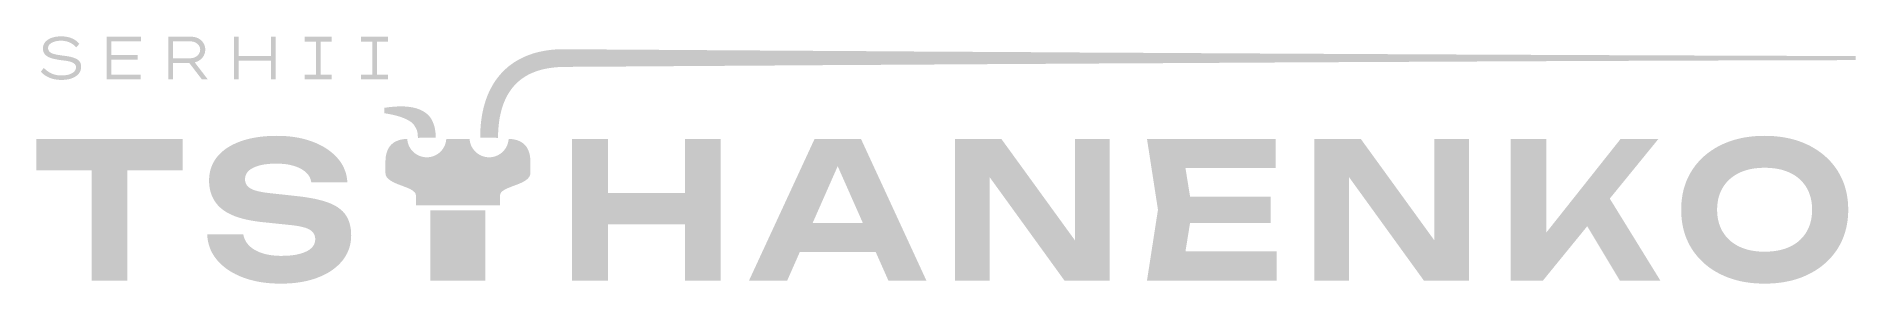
# Model space of a CAD drawing. Header units: millimetres. Extents: x 0.4 to 59.7, y 0.2 to 8.2.
import ezdxf

# ---------------------------------------------------------------- set-up
doc = ezdxf.new("R2010")
doc.units = ezdxf.units.MM
doc.layers.add('LOGO', color=7, linetype='Continuous')

msp = doc.modelspace()

# ---------------------------------------------------------------- hatches: boundary and pattern name
at = {"layer": 'LOGO'}
for points in [[(1.412, 6.843), (1.439, 6.848), (1.465, 6.854), (1.491, 6.861), (1.516, 6.869), (1.541, 6.878), (1.564, 6.887), (1.587, 6.897), (1.609, 6.907), (1.629, 6.918), (1.649, 6.93), (1.668, 6.942), (1.687, 6.955), (1.704, 6.968), (1.72, 6.982), (1.736, 6.997), (1.75, 7.012), (1.764, 7.028), (1.776, 7.044), (1.788, 7.061), (1.799, 7.078), (1.808, 7.095), (1.816, 7.113), (1.823, 7.131), (1.829, 7.15), (1.834, 7.17), (1.838, 7.189), (1.841, 7.209), (1.843, 7.23), (1.843, 7.251), (1.843, 7.269), (1.842, 7.286), (1.84, 7.303), (1.837, 7.32), (1.834, 7.335), (1.83, 7.35), (1.825, 7.365), (1.82, 7.379), (1.814, 7.392), (1.807, 7.404), (1.799, 7.416), (1.791, 7.427), (1.782, 7.438), (1.772, 7.448), (1.762, 7.458), (1.752, 7.468), (1.741, 7.477), (1.729, 7.486), (1.717, 7.494), (1.705, 7.502), (1.692, 7.509), (1.679, 7.516), (1.665, 7.523), (1.651, 7.529), (1.636, 7.535), (1.621, 7.541), (1.606, 7.547), (1.591, 7.552), (1.575, 7.557), (1.559, 7.562), (1.543, 7.566), (1.527, 7.571), (1.51, 7.575), (1.494, 7.579), (1.477, 7.583), (1.459, 7.586), (1.442, 7.589), (1.425, 7.592), (1.407, 7.595), (1.39, 7.598), (1.372, 7.601), (1.355, 7.604), (1.338, 7.606), (1.32, 7.609), (1.303, 7.611), (1.285, 7.613), (1.268, 7.616), (1.25, 7.618), (1.233, 7.62), (1.217, 7.622), (1.2, 7.625), (1.184, 7.627), (1.168, 7.629), (1.152, 7.632), (1.137, 7.634), (1.121, 7.637), (1.106, 7.639), (1.091, 7.642), (1.076, 7.644), (1.062, 7.646), (1.047, 7.649), (1.033, 7.652), (1.019, 7.655), (1.006, 7.658), (0.993, 7.661), (0.98, 7.664), (0.967, 7.668), (0.955, 7.671), (0.942, 7.675), (0.931, 7.679), (0.919, 7.683), (0.908, 7.687), (0.897, 7.692), (0.887, 7.696), (0.877, 7.701), (0.867, 7.706), (0.858, 7.712), (0.849, 7.717), (0.84, 7.723), (0.832, 7.729), (0.824, 7.736), (0.817, 7.742), (0.81, 7.749), (0.804, 7.757), (0.798, 7.764), (0.792, 7.772), (0.787, 7.78), (0.783, 7.788), (0.779, 7.797), (0.776, 7.806), (0.773, 7.816), (0.77, 7.825), (0.768, 7.835), (0.767, 7.846), (0.766, 7.857), (0.766, 7.868), (0.767, 7.88), (0.768, 7.891), (0.77, 7.903), (0.772, 7.914), (0.776, 7.925), (0.78, 7.936), (0.785, 7.946), (0.791, 7.956), (0.798, 7.965), (0.805, 7.975), (0.814, 7.984), (0.823, 7.993), (0.832, 8.001), (0.843, 8.009), (0.853, 8.017), (0.865, 8.025), (0.876, 8.032), (0.889, 8.039), (0.902, 8.045), (0.915, 8.052), (0.929, 8.058), (0.944, 8.063), (0.959, 8.069), (0.974, 8.074), (0.99, 8.079), (1.007, 8.083), (1.023, 8.087), (1.041, 8.09), (1.058, 8.094), (1.076, 8.096), (1.094, 8.098), (1.112, 8.1), (1.131, 8.102), (1.15, 8.103), (1.169, 8.103), (1.189, 8.104), (1.205, 8.103), (1.222, 8.103), (1.238, 8.102), (1.255, 8.101), (1.271, 8.099), (1.287, 8.097), (1.303, 8.095), (1.319, 8.092), (1.334, 8.089), (1.35, 8.086), (1.365, 8.082), (1.38, 8.078), (1.395, 8.073), (1.41, 8.069), (1.424, 8.064), (1.439, 8.058), (1.453, 8.052), (1.467, 8.046), (1.481, 8.04), (1.494, 8.033), (1.508, 8.026), (1.521, 8.019), (1.534, 8.011), (1.547, 8.003), (1.559, 7.995), (1.572, 7.987), (1.584, 7.978), (1.596, 7.969), (1.607, 7.959), (1.619, 7.95), (1.63, 7.94), (1.641, 7.929), (1.652, 7.919), (1.662, 7.908), (1.672, 7.897), (1.682, 7.885), (1.784, 8), (1.773, 8.014), (1.762, 8.026), (1.751, 8.039), (1.74, 8.051), (1.728, 8.062), (1.715, 8.074), (1.703, 8.085), (1.69, 8.095), (1.676, 8.106), (1.663, 8.116), (1.648, 8.125), (1.634, 8.134), (1.619, 8.143), (1.604, 8.152), (1.588, 8.16), (1.573, 8.168), (1.557, 8.175), (1.54, 8.182), (1.523, 8.189), (1.507, 8.196), (1.489, 8.202), (1.472, 8.207), (1.454, 8.213), (1.436, 8.218), (1.417, 8.222), (1.398, 8.226), (1.379, 8.23), (1.359, 8.234), (1.34, 8.237), (1.319, 8.239), (1.299, 8.241), (1.278, 8.243), (1.256, 8.245), (1.235, 8.246), (1.213, 8.246), (1.191, 8.246), (1.17, 8.246), (1.149, 8.246), (1.129, 8.245), (1.109, 8.244), (1.089, 8.242), (1.07, 8.24), (1.051, 8.238), (1.031, 8.235), (1.013, 8.232), (0.994, 8.229), (0.976, 8.225), (0.958, 8.221), (0.94, 8.216), (0.922, 8.211), (0.905, 8.206), (0.888, 8.201), (0.872, 8.195), (0.856, 8.188), (0.841, 8.182), (0.825, 8.175), (0.81, 8.167), (0.796, 8.16), (0.782, 8.152), (0.768, 8.143), (0.755, 8.135), (0.742, 8.126), (0.73, 8.116), (0.718, 8.106), (0.707, 8.097), (0.696, 8.086), (0.686, 8.076), (0.676, 8.065), (0.667, 8.054), (0.658, 8.042), (0.65, 8.03), (0.642, 8.018), (0.635, 8.006), (0.629, 7.993), (0.623, 7.98), (0.617, 7.967), (0.613, 7.953), (0.609, 7.939), (0.605, 7.925), (0.602, 7.911), (0.6, 7.896), (0.599, 7.881), (0.598, 7.865), (0.598, 7.85), (0.598, 7.833), (0.599, 7.818), (0.6, 7.802), (0.603, 7.787), (0.605, 7.773), (0.609, 7.759), (0.613, 7.745), (0.618, 7.732), (0.623, 7.719), (0.629, 7.707), (0.636, 7.695), (0.643, 7.684), (0.651, 7.673), (0.659, 7.663), (0.668, 7.652), (0.678, 7.643), (0.687, 7.633), (0.698, 7.624), (0.709, 7.615), (0.72, 7.607), (0.732, 7.598), (0.744, 7.591), (0.757, 7.583), (0.77, 7.576), (0.784, 7.569), (0.798, 7.563), (0.812, 7.556), (0.827, 7.55), (0.842, 7.544), (0.858, 7.539), (0.874, 7.534), (0.89, 7.528), (0.907, 7.524), (0.924, 7.519), (0.941, 7.515), (0.959, 7.511), (0.976, 7.507), (0.995, 7.503), (1.013, 7.499), (1.031, 7.495), (1.05, 7.492), (1.069, 7.488), (1.088, 7.485), (1.108, 7.481), (1.127, 7.478), (1.147, 7.475), (1.167, 7.472), (1.187, 7.469), (1.194, 7.468), (1.202, 7.467), (1.21, 7.466), (1.219, 7.465), (1.227, 7.464), (1.236, 7.463), (1.245, 7.462), (1.254, 7.461), (1.264, 7.459), (1.274, 7.458), (1.284, 7.457), (1.294, 7.456), (1.304, 7.455), (1.314, 7.454), (1.325, 7.452), (1.335, 7.451), (1.346, 7.449), (1.357, 7.448), (1.367, 7.446), (1.378, 7.444), (1.389, 7.442), (1.4, 7.44), (1.411, 7.438), (1.423, 7.436), (1.434, 7.434), (1.445, 7.432), (1.456, 7.429), (1.466, 7.426), (1.477, 7.424), (1.487, 7.421), (1.498, 7.417), (1.508, 7.414), (1.518, 7.411), (1.527, 7.407), (1.537, 7.403), (1.547, 7.399), (1.556, 7.395), (1.565, 7.391), (1.574, 7.387), (1.582, 7.382), (1.59, 7.377), (1.598, 7.372), (1.605, 7.367), (1.613, 7.362), (1.62, 7.356), (1.626, 7.35), (1.633, 7.344), (1.639, 7.338), (1.645, 7.332), (1.65, 7.325), (1.654, 7.318), (1.659, 7.31), (1.662, 7.303), (1.666, 7.295), (1.668, 7.287), (1.671, 7.278), (1.672, 7.269), (1.674, 7.26), (1.674, 7.251), (1.675, 7.241), (1.674, 7.226), (1.673, 7.212), (1.671, 7.199), (1.668, 7.186), (1.664, 7.173), (1.66, 7.16), (1.654, 7.148), (1.647, 7.136), (1.64, 7.124), (1.631, 7.113), (1.622, 7.102), (1.611, 7.092), (1.6, 7.082), (1.588, 7.072), (1.576, 7.063), (1.563, 7.054), (1.549, 7.046), (1.535, 7.038), (1.521, 7.031), (1.505, 7.024), (1.489, 7.017), (1.473, 7.011), (1.456, 7.005), (1.439, 7), (1.421, 6.995), (1.402, 6.99), (1.383, 6.986), (1.364, 6.983), (1.345, 6.98), (1.325, 6.977), (1.305, 6.974), (1.285, 6.973), (1.264, 6.971), (1.243, 6.97), (1.222, 6.969), (1.201, 6.969), (1.173, 6.969), (1.146, 6.971), (1.12, 6.973), (1.093, 6.976), (1.067, 6.979), (1.041, 6.984), (1.016, 6.989), (0.991, 6.996), (0.966, 7.003), (0.941, 7.01), (0.917, 7.019), (0.893, 7.029), (0.869, 7.039), (0.846, 7.05), (0.823, 7.063), (0.8, 7.076), (0.777, 7.091), (0.755, 7.106), (0.733, 7.122), (0.711, 7.14), (0.689, 7.158), (0.667, 7.177), (0.646, 7.198), (0.625, 7.219), (0.53, 7.09), (0.544, 7.075), (0.558, 7.061), (0.573, 7.047), (0.588, 7.034), (0.603, 7.021), (0.618, 7.009), (0.634, 6.996), (0.65, 6.985), (0.666, 6.973), (0.683, 6.963), (0.699, 6.952), (0.717, 6.942), (0.734, 6.933), (0.751, 6.924), (0.769, 6.915), (0.787, 6.906), (0.806, 6.899), (0.824, 6.891), (0.843, 6.884), (0.862, 6.877), (0.881, 6.871), (0.901, 6.865), (0.921, 6.859), (0.941, 6.854), (0.961, 6.849), (0.981, 6.845), (1.002, 6.841), (1.023, 6.838), (1.045, 6.834), (1.066, 6.832), (1.088, 6.829), (1.11, 6.828), (1.132, 6.826), (1.155, 6.825), (1.177, 6.824), (1.201, 6.824), (1.233, 6.825), (1.264, 6.826), (1.295, 6.828), (1.326, 6.83), (1.355, 6.834), (1.384, 6.838)], [(2.674, 8.233), (2.674, 6.844), (3.789, 6.844), (3.789, 6.995), (2.829, 6.995), (2.829, 7.483), (3.682, 7.483), (3.682, 7.634), (2.829, 7.634), (2.829, 8.082), (3.793, 8.082), (3.793, 8.233)], [(8.034, 7.453), (8.034, 6.844), (8.188, 6.844), (8.188, 8.233), (8.034, 8.233), (8.034, 7.604), (6.982, 7.604), (6.982, 8.233), (6.828, 8.233), (6.828, 6.844), (6.982, 6.844), (6.982, 7.453)], [(9.14, 8.076), (9.503, 8.076), (9.503, 7.001), (9.14, 7.001), (9.14, 6.844), (10.021, 6.844), (10.021, 7.001), (9.658, 7.001), (9.658, 8.076), (10.021, 8.076), (10.021, 8.233), (9.14, 8.233)], [(10.975, 8.076), (11.338, 8.076), (11.338, 7.001), (10.975, 7.001), (10.975, 6.844), (11.856, 6.844), (11.856, 7.001), (11.493, 7.001), (11.493, 8.076), (11.856, 8.076), (11.856, 8.233), (10.975, 8.233)], [(15.485, 5.516), (15.501, 5.607), (15.519, 5.695), (15.539, 5.781), (15.561, 5.867), (15.587, 5.948), (15.614, 6.03), (15.646, 6.108), (15.678, 6.184), (15.714, 6.257), (15.752, 6.328), (15.791, 6.396), (15.835, 6.463), (15.881, 6.527), (15.929, 6.588), (15.981, 6.647), (16.034, 6.704), (16.091, 6.757), (16.151, 6.809), (16.213, 6.858), (16.28, 6.904), (16.349, 6.948), (16.423, 6.99), (16.5, 7.028), (16.581, 7.063), (16.665, 7.097), (16.754, 7.127), (16.846, 7.154), (16.944, 7.178), (17.046, 7.198), (17.153, 7.216), (17.263, 7.229), (17.378, 7.24), (17.498, 7.247), (17.623, 7.25), (18.325, 7.254), (19.027, 7.259), (19.728, 7.263), (20.43, 7.269), (21.131, 7.273), (21.834, 7.278), (22.535, 7.282), (23.237, 7.287), (23.938, 7.292), (24.64, 7.296), (25.342, 7.3), (26.044, 7.306), (26.745, 7.31), (27.447, 7.314), (28.15, 7.318), (28.851, 7.323), (29.553, 7.327), (30.254, 7.331), (30.956, 7.336), (31.657, 7.34), (32.36, 7.344), (33.061, 7.348), (33.763, 7.352), (34.464, 7.357), (35.167, 7.361), (35.868, 7.364), (36.57, 7.368), (37.271, 7.372), (37.973, 7.376), (38.676, 7.38), (39.377, 7.385), (40.079, 7.389), (40.78, 7.393), (41.483, 7.395), (42.184, 7.399), (42.886, 7.404), (43.587, 7.406), (44.289, 7.41), (44.99, 7.414), (45.693, 7.417), (46.394, 7.421), (47.096, 7.424), (47.799, 7.428), (48.5, 7.431), (49.202, 7.434), (49.903, 7.438), (50.605, 7.44), (51.306, 7.443), (52.009, 7.446), (52.71, 7.449), (53.412, 7.451), (54.113, 7.454), (54.816, 7.457), (55.517, 7.459), (56.219, 7.462), (56.921, 7.463), (57.622, 7.466), (58.325, 7.468), (59.026, 7.469), (59.728, 7.47), (59.728, 7.606), (59.026, 7.608), (58.325, 7.609), (57.622, 7.61), (56.921, 7.613), (56.219, 7.615), (55.517, 7.617), (54.816, 7.62), (54.113, 7.623), (53.412, 7.625), (52.71, 7.628), (52.009, 7.631), (51.306, 7.634), (50.605, 7.636), (49.903, 7.639), (49.202, 7.643), (48.5, 7.646), (47.799, 7.649), (47.096, 7.653), (46.394, 7.655), (45.693, 7.659), (44.99, 7.662), (44.289, 7.666), (43.587, 7.67), (42.886, 7.673), (42.184, 7.677), (41.483, 7.681), (40.78, 7.684), (40.079, 7.688), (39.377, 7.692), (38.676, 7.696), (37.973, 7.7), (37.271, 7.704), (36.57, 7.708), (35.868, 7.713), (35.167, 7.715), (34.464, 7.719), (33.763, 7.725), (33.061, 7.729), (32.36, 7.733), (31.657, 7.737), (30.956, 7.741), (30.254, 7.745), (29.553, 7.749), (28.851, 7.753), (28.15, 7.759), (27.447, 7.763), (26.745, 7.767), (26.044, 7.771), (25.342, 7.777), (24.64, 7.781), (23.938, 7.785), (23.237, 7.79), (22.535, 7.794), (21.834, 7.798), (21.131, 7.804), (20.43, 7.808), (19.728, 7.813), (19.027, 7.817), (18.325, 7.823), (17.622, 7.827), (17.479, 7.826), (17.339, 7.82), (17.203, 7.809), (17.071, 7.793), (16.942, 7.772), (16.818, 7.747), (16.697, 7.718), (16.579, 7.684), (16.466, 7.645), (16.356, 7.602), (16.251, 7.555), (16.149, 7.504), (16.051, 7.449), (15.957, 7.39), (15.868, 7.327), (15.782, 7.261), (15.7, 7.19), (15.623, 7.116), (15.549, 7.04), (15.48, 6.96), (15.414, 6.877), (15.353, 6.792), (15.296, 6.704), (15.243, 6.613), (15.194, 6.52), (15.147, 6.426), (15.105, 6.328), (15.067, 6.23), (15.033, 6.129), (15.002, 6.027), (14.973, 5.924), (14.949, 5.819), (14.927, 5.713), (14.909, 5.605), (14.894, 5.497), (14.882, 5.386), (14.873, 5.275), (14.866, 5.163), (14.862, 5.05), (14.86, 4.94), (15.443, 4.933), (15.444, 5.036), (15.448, 5.136), (15.454, 5.232), (15.462, 5.329), (15.473, 5.423)], [(13.381, 5.242), (13.37, 5.294), (13.355, 5.345), (13.337, 5.396), (13.317, 5.446), (13.294, 5.497), (13.268, 5.546), (13.236, 5.593), (13.204, 5.639), (13.163, 5.682), (13.119, 5.72), (13.072, 5.755), (13.023, 5.788), (12.971, 5.818), (12.916, 5.844), (12.861, 5.868), (12.802, 5.889), (12.742, 5.906), (12.68, 5.921), (12.616, 5.933), (12.549, 5.944), (12.48, 5.951), (12.407, 5.957), (12.334, 5.959), (12.256, 5.961), (12.177, 5.958), (12.094, 5.954), (12.009, 5.947), (11.919, 5.939), (11.826, 5.927), (11.731, 5.913), (11.729, 5.739), (11.822, 5.722), (11.909, 5.706), (11.992, 5.69), (12.071, 5.671), (12.143, 5.652), (12.213, 5.633), (12.277, 5.611), (12.335, 5.59), (12.391, 5.569), (12.441, 5.546), (12.486, 5.522), (12.529, 5.501), (12.565, 5.476), (12.599, 5.453), (12.628, 5.431), (12.654, 5.408), (12.674, 5.386), (12.693, 5.364), (12.708, 5.343), (12.722, 5.322), (12.731, 5.302), (12.742, 5.284), (12.753, 5.268), (12.764, 5.25), (12.774, 5.232), (12.783, 5.213), (12.791, 5.193), (12.798, 5.171), (12.805, 5.148), (12.81, 5.124), (12.816, 5.096), (12.82, 5.068), (12.823, 5.038), (12.825, 5.005), (12.827, 4.972), (12.827, 4.933), (13.409, 4.941), (13.409, 4.987), (13.406, 5.038), (13.404, 5.09), (13.398, 5.14), (13.39, 5.192)], [(0.383, 3.87), (2.185, 3.87), (2.185, 0.272), (3.351, 0.272), (3.351, 3.87), (5.153, 3.87), (5.153, 4.9), (0.383, 4.9)], [(6.108, 1.196), (6.145, 1.13), (6.186, 1.065), (6.231, 1.003), (6.28, 0.942), (6.332, 0.883), (6.388, 0.826), (6.446, 0.771), (6.509, 0.719), (6.574, 0.668), (6.642, 0.62), (6.714, 0.574), (6.788, 0.53), (6.866, 0.489), (6.947, 0.449), (7.031, 0.412), (7.119, 0.377), (7.209, 0.345), (7.302, 0.315), (7.397, 0.288), (7.494, 0.264), (7.594, 0.243), (7.696, 0.224), (7.801, 0.209), (7.909, 0.196), (8.018, 0.186), (8.13, 0.179), (8.245, 0.175), (8.362, 0.174), (8.475, 0.175), (8.586, 0.179), (8.694, 0.186), (8.8, 0.195), (8.903, 0.208), (9.005, 0.223), (9.104, 0.241), (9.2, 0.261), (9.294, 0.285), (9.386, 0.311), (9.475, 0.339), (9.562, 0.371), (9.647, 0.405), (9.728, 0.441), (9.806, 0.48), (9.88, 0.52), (9.952, 0.563), (10.021, 0.608), (10.086, 0.655), (10.148, 0.704), (10.207, 0.756), (10.263, 0.809), (10.315, 0.865), (10.365, 0.923), (10.41, 0.983), (10.452, 1.045), (10.49, 1.108), (10.524, 1.173), (10.554, 1.24), (10.58, 1.308), (10.602, 1.378), (10.62, 1.45), (10.634, 1.523), (10.644, 1.598), (10.65, 1.675), (10.652, 1.753), (10.65, 1.818), (10.647, 1.881), (10.641, 1.942), (10.632, 2.001), (10.622, 2.059), (10.608, 2.114), (10.593, 2.168), (10.575, 2.219), (10.554, 2.269), (10.532, 2.317), (10.506, 2.363), (10.479, 2.407), (10.448, 2.45), (10.415, 2.491), (10.379, 2.53), (10.34, 2.568), (10.297, 2.604), (10.252, 2.639), (10.204, 2.672), (10.152, 2.704), (10.098, 2.734), (10.041, 2.762), (9.98, 2.789), (9.917, 2.815), (9.851, 2.839), (9.78, 2.862), (9.707, 2.884), (9.629, 2.904), (9.548, 2.924), (9.464, 2.943), (9.375, 2.96), (9.284, 2.976), (9.188, 2.992), (9.089, 3.006), (8.987, 3.019), (8.88, 3.031), (7.936, 3.135), (7.868, 3.144), (7.804, 3.153), (7.743, 3.164), (7.685, 3.175), (7.631, 3.186), (7.581, 3.199), (7.534, 3.212), (7.491, 3.226), (7.451, 3.241), (7.415, 3.256), (7.382, 3.273), (7.353, 3.29), (7.327, 3.308), (7.303, 3.327), (7.282, 3.347), (7.262, 3.369), (7.245, 3.391), (7.231, 3.415), (7.218, 3.439), (7.208, 3.465), (7.2, 3.492), (7.194, 3.52), (7.191, 3.549), (7.19, 3.58), (7.192, 3.62), (7.197, 3.659), (7.207, 3.696), (7.22, 3.732), (7.237, 3.766), (7.258, 3.798), (7.283, 3.829), (7.312, 3.858), (7.344, 3.886), (7.38, 3.912), (7.42, 3.936), (7.464, 3.959), (7.511, 3.98), (7.561, 4), (7.614, 4.017), (7.669, 4.033), (7.727, 4.047), (7.787, 4.059), (7.851, 4.069), (7.917, 4.077), (7.986, 4.084), (8.057, 4.088), (8.131, 4.091), (8.208, 4.092), (8.264, 4.091), (8.318, 4.09), (8.372, 4.087), (8.424, 4.083), (8.474, 4.079), (8.523, 4.073), (8.571, 4.066), (8.618, 4.058), (8.663, 4.049), (8.707, 4.038), (8.75, 4.027), (8.791, 4.015), (8.831, 4.002), (8.87, 3.988), (8.907, 3.973), (8.943, 3.957), (8.977, 3.941), (9.01, 3.924), (9.042, 3.906), (9.072, 3.887), (9.101, 3.868), (9.129, 3.848), (9.155, 3.827), (9.18, 3.805), (9.203, 3.782), (9.225, 3.759), (9.245, 3.735), (9.263, 3.71), (9.28, 3.684), (9.295, 3.658), (9.308, 3.63), (9.32, 3.602), (9.33, 3.573), (9.338, 3.543), (9.345, 3.513), (9.349, 3.481), (10.528, 3.481), (10.522, 3.556), (10.512, 3.63), (10.498, 3.702), (10.481, 3.772), (10.459, 3.841), (10.434, 3.908), (10.405, 3.974), (10.372, 4.038), (10.335, 4.1), (10.294, 4.161), (10.25, 4.22), (10.201, 4.277), (10.149, 4.333), (10.095, 4.386), (10.037, 4.438), (9.977, 4.487), (9.914, 4.534), (9.848, 4.579), (9.779, 4.623), (9.707, 4.664), (9.633, 4.703), (9.556, 4.74), (9.476, 4.775), (9.393, 4.808), (9.307, 4.838), (9.22, 4.866), (9.13, 4.891), (9.038, 4.914), (8.944, 4.934), (8.848, 4.951), (8.75, 4.966), (8.649, 4.978), (8.547, 4.987), (8.442, 4.994), (8.335, 4.998), (8.226, 4.999), (8.116, 4.998), (8.009, 4.994), (7.904, 4.988), (7.801, 4.98), (7.7, 4.969), (7.602, 4.956), (7.507, 4.94), (7.413, 4.922), (7.322, 4.902), (7.233, 4.879), (7.147, 4.854), (7.063, 4.826), (6.982, 4.796), (6.904, 4.764), (6.829, 4.73), (6.757, 4.694), (6.688, 4.656), (6.622, 4.615), (6.559, 4.572), (6.5, 4.527), (6.443, 4.48), (6.39, 4.431), (6.339, 4.38), (6.292, 4.326), (6.248, 4.271), (6.208, 4.214), (6.172, 4.154), (6.139, 4.093), (6.111, 4.03), (6.086, 3.965), (6.065, 3.899), (6.048, 3.83), (6.034, 3.76), (6.025, 3.687), (6.019, 3.613), (6.017, 3.537), (6.02, 3.441), (6.029, 3.348), (6.043, 3.259), (6.064, 3.173), (6.09, 3.091), (6.121, 3.012), (6.159, 2.937), (6.202, 2.865), (6.252, 2.796), (6.306, 2.731), (6.367, 2.669), (6.434, 2.611), (6.507, 2.556), (6.587, 2.505), (6.674, 2.457), (6.769, 2.412), (6.87, 2.371), (6.979, 2.333), (7.095, 2.299), (7.218, 2.268), (7.348, 2.241), (7.486, 2.217), (7.63, 2.196), (7.782, 2.179), (8.677, 2.086), (8.752, 2.078), (8.823, 2.068), (8.89, 2.058), (8.953, 2.047), (9.012, 2.035), (9.066, 2.022), (9.117, 2.009), (9.164, 1.995), (9.206, 1.979), (9.245, 1.963), (9.279, 1.947), (9.309, 1.929), (9.336, 1.91), (9.361, 1.891), (9.384, 1.87), (9.404, 1.847), (9.421, 1.824), (9.437, 1.799), (9.45, 1.773), (9.46, 1.745), (9.468, 1.717), (9.474, 1.687), (9.478, 1.656), (9.479, 1.624), (9.477, 1.581), (9.471, 1.541), (9.461, 1.501), (9.446, 1.464), (9.428, 1.428), (9.406, 1.394), (9.379, 1.361), (9.349, 1.33), (9.314, 1.301), (9.276, 1.273), (9.233, 1.247), (9.186, 1.223), (9.136, 1.2), (9.082, 1.179), (9.026, 1.16), (8.966, 1.144), (8.904, 1.129), (8.838, 1.116), (8.769, 1.105), (8.698, 1.096), (8.623, 1.089), (8.545, 1.085), (8.464, 1.082), (8.381, 1.081), (8.322, 1.081), (8.264, 1.083), (8.207, 1.086), (8.152, 1.09), (8.098, 1.096), (8.045, 1.102), (7.994, 1.11), (7.943, 1.119), (7.894, 1.129), (7.846, 1.141), (7.8, 1.153), (7.754, 1.167), (7.71, 1.182), (7.668, 1.198), (7.627, 1.215), (7.587, 1.233), (7.549, 1.252), (7.513, 1.272), (7.478, 1.293), (7.444, 1.315), (7.412, 1.338), (7.382, 1.362), (7.353, 1.388), (7.325, 1.414), (7.3, 1.441), (7.276, 1.469), (7.253, 1.497), (7.233, 1.526), (7.214, 1.556), (7.197, 1.587), (7.182, 1.618), (7.169, 1.65), (7.158, 1.682), (7.148, 1.716), (7.14, 1.749), (7.134, 1.784), (5.956, 1.784), (5.961, 1.705), (5.97, 1.627), (5.983, 1.551), (6, 1.477), (6.021, 1.404), (6.046, 1.333), (6.075, 1.263)], [(12.174, 3.42), (12.267, 3.385), (12.36, 3.35), (12.45, 3.316), (12.534, 3.28), (12.609, 3.243), (12.672, 3.202), (12.721, 3.157), (12.753, 3.106), (12.764, 3.049), (12.764, 2.725), (15.507, 2.725), (15.507, 3.049), (15.518, 3.106), (15.549, 3.157), (15.598, 3.202), (15.662, 3.243), (15.737, 3.28), (15.821, 3.316), (15.91, 3.35), (16.003, 3.385), (16.096, 3.42), (16.185, 3.458), (16.269, 3.499), (16.344, 3.544), (16.408, 3.594), (16.456, 3.651), (16.488, 3.716), (16.499, 3.79), (16.499, 4.144), (16.496, 4.235), (16.487, 4.321), (16.473, 4.401), (16.452, 4.475), (16.425, 4.543), (16.393, 4.605), (16.354, 4.661), (16.31, 4.711), (16.26, 4.755), (16.204, 4.794), (16.141, 4.826), (16.073, 4.853), (16, 4.874), (15.92, 4.889), (15.834, 4.897), (15.788, 4.899), (15.787, 4.872), (15.777, 4.808), (15.761, 4.747), (15.74, 4.689), (15.713, 4.633), (15.681, 4.58), (15.644, 4.531), (15.603, 4.486), (15.558, 4.444), (15.508, 4.408), (15.456, 4.376), (15.4, 4.349), (15.341, 4.327), (15.28, 4.312), (15.217, 4.302), (15.152, 4.299), (15.086, 4.302), (15.023, 4.312), (14.962, 4.327), (14.903, 4.349), (14.847, 4.376), (14.795, 4.408), (14.745, 4.444), (14.7, 4.486), (14.659, 4.531), (14.622, 4.58), (14.59, 4.633), (14.563, 4.689), (14.542, 4.747), (14.526, 4.808), (14.516, 4.872), (14.513, 4.937), (14.513, 4.9), (13.756, 4.9), (13.756, 4.937), (13.753, 4.872), (13.743, 4.808), (13.728, 4.747), (13.706, 4.689), (13.679, 4.633), (13.647, 4.58), (13.611, 4.531), (13.569, 4.486), (13.524, 4.444), (13.475, 4.408), (13.422, 4.376), (13.366, 4.349), (13.308, 4.327), (13.247, 4.312), (13.183, 4.302), (13.118, 4.299), (13.053, 4.302), (12.989, 4.312), (12.928, 4.327), (12.869, 4.349), (12.814, 4.376), (12.761, 4.408), (12.712, 4.444), (12.667, 4.486), (12.625, 4.531), (12.589, 4.58), (12.557, 4.633), (12.53, 4.689), (12.508, 4.747), (12.492, 4.808), (12.483, 4.872), (12.481, 4.899), (12.436, 4.897), (12.35, 4.889), (12.27, 4.874), (12.196, 4.853), (12.128, 4.826), (12.066, 4.794), (12.01, 4.755), (11.96, 4.711), (11.915, 4.661), (11.877, 4.605), (11.844, 4.543), (11.818, 4.475), (11.797, 4.401), (11.782, 4.321), (11.773, 4.235), (11.77, 4.144), (11.77, 3.79), (11.781, 3.716), (11.813, 3.651), (11.862, 3.594), (11.926, 3.544), (12.001, 3.499), (12.085, 3.458)], [(12.481, 4.9), (12.48, 4.937), (12.48, 4.9)], [(15.79, 4.9), (15.79, 4.937), (15.788, 4.9)], [(21.537, 0.272), (22.703, 0.272), (22.703, 4.9), (21.537, 4.9), (21.537, 3.129), (19.025, 3.129), (19.025, 4.9), (17.859, 4.9), (17.859, 0.272), (19.025, 0.272), (19.025, 2.105), (21.537, 2.105)], [(30.349, 0.272), (31.478, 0.272), (31.478, 3.652), (33.922, 0.272), (35.39, 0.272), (35.39, 4.9), (34.261, 4.9), (34.261, 1.588), (31.86, 4.9), (30.349, 4.9)], [(38.017, 2.154), (40.648, 2.154), (40.648, 3.018), (38.017, 3.018), (37.868, 3.944), (40.814, 3.944), (40.814, 4.9), (36.612, 4.9), (36.97, 2.586), (36.612, 0.272), (40.845, 0.272), (40.845, 1.229), (37.868, 1.229)], [(42.073, 4.9), (42.073, 0.272), (43.202, 0.272), (43.202, 3.652), (45.646, 0.272), (47.115, 0.272), (47.115, 4.9), (45.985, 4.9), (45.985, 1.588), (43.585, 4.9)], [(48.478, 4.9), (48.478, 0.272), (49.527, 0.272), (50.973, 2.047), (52.039, 0.272), (53.36, 0.272), (51.709, 2.95), (53.298, 4.9), (52.064, 4.9), (49.639, 1.842), (49.639, 4.9)], [(13.236, 2.563), (13.236, 0.272), (15.033, 0.272), (15.033, 2.563)]]:
    msp.add_hatch(color=256, dxfattribs=at).paths.add_polyline_path(points)
h = msp.add_hatch(color=256, dxfattribs=at)
h.paths.add_polyline_path([(5.601, 7.413), (5.62, 7.42), (5.638, 7.428), (5.656, 7.437), (5.674, 7.447), (5.691, 7.457), (5.708, 7.468), (5.723, 7.479), (5.739, 7.491), (5.753, 7.503), (5.767, 7.516), (5.781, 7.53), (5.793, 7.544), (5.806, 7.559), (5.817, 7.575), (5.828, 7.591), (5.838, 7.607), (5.847, 7.624), (5.856, 7.642), (5.863, 7.66), (5.87, 7.678), (5.876, 7.697), (5.88, 7.716), (5.884, 7.735), (5.887, 7.755), (5.89, 7.776), (5.891, 7.797), (5.891, 7.818), (5.891, 7.837), (5.89, 7.856), (5.888, 7.874), (5.885, 7.892), (5.881, 7.91), (5.877, 7.928), (5.871, 7.945), (5.865, 7.962), (5.858, 7.979), (5.85, 7.995), (5.841, 8.011), (5.832, 8.027), (5.822, 8.043), (5.811, 8.058), (5.8, 8.072), (5.788, 8.086), (5.775, 8.099), (5.762, 8.112), (5.749, 8.124), (5.734, 8.136), (5.72, 8.147), (5.704, 8.157), (5.689, 8.167), (5.672, 8.177), (5.655, 8.186), (5.638, 8.194), (5.621, 8.201), (5.603, 8.208), (5.584, 8.214), (5.566, 8.219), (5.547, 8.223), (5.528, 8.226), (5.508, 8.229), (5.488, 8.231), (5.468, 8.232), (5.447, 8.233), (4.683, 8.233), (4.683, 6.844), (4.838, 6.844), (4.838, 7.382), (5.368, 7.382), (5.78, 6.844), (5.973, 6.844), (5.549, 7.397), (5.562, 7.401), (5.581, 7.406)])
h.paths.add_polyline_path([(5.489, 8.073), (5.502, 8.07), (5.515, 8.066), (5.528, 8.062), (5.541, 8.057), (5.554, 8.052), (5.566, 8.046), (5.578, 8.04), (5.59, 8.034), (5.601, 8.027), (5.612, 8.02), (5.622, 8.012), (5.632, 8.004), (5.642, 7.996), (5.651, 7.987), (5.659, 7.979), (5.668, 7.969), (5.676, 7.96), (5.683, 7.95), (5.69, 7.94), (5.696, 7.929), (5.702, 7.919), (5.707, 7.908), (5.712, 7.897), (5.716, 7.886), (5.719, 7.874), (5.722, 7.863), (5.724, 7.851), (5.726, 7.839), (5.726, 7.827), (5.727, 7.814), (5.726, 7.801), (5.726, 7.788), (5.724, 7.775), (5.722, 7.763), (5.719, 7.751), (5.716, 7.739), (5.712, 7.727), (5.707, 7.715), (5.702, 7.704), (5.696, 7.693), (5.69, 7.682), (5.683, 7.671), (5.676, 7.661), (5.668, 7.651), (5.659, 7.641), (5.651, 7.632), (5.641, 7.623), (5.632, 7.614), (5.621, 7.606), (5.611, 7.598), (5.6, 7.591), (5.588, 7.583), (5.576, 7.577), (5.564, 7.57), (5.551, 7.564), (5.538, 7.559), (5.525, 7.554), (5.512, 7.549), (5.498, 7.545), (5.484, 7.542), (5.469, 7.539), (5.455, 7.537), (5.44, 7.535), (5.425, 7.533), (5.409, 7.533), (5.394, 7.532), (4.838, 7.532), (4.838, 8.082), (5.403, 8.082), (5.418, 8.082), (5.433, 8.081), (5.447, 8.08), (5.461, 8.078), (5.475, 8.076)])
h = msp.add_hatch(color=256, dxfattribs=at)
h.paths.add_polyline_path([(28.177, 0.272), (29.417, 0.272), (27.282, 4.9), (25.77, 4.9), (23.629, 0.272), (24.875, 0.272), (25.286, 1.204), (27.764, 1.204)])
h.paths.add_polyline_path([(26.523, 4.008), (27.346, 2.148), (25.703, 2.148)])
h = msp.add_hatch(color=256, dxfattribs=at)
h.paths.add_polyline_path([(57.978, 0.383), (58.084, 0.428), (58.188, 0.476), (58.289, 0.528), (58.385, 0.583), (58.478, 0.642), (58.567, 0.704), (58.653, 0.77), (58.734, 0.838), (58.812, 0.911), (58.886, 0.986), (58.956, 1.065), (59.023, 1.147), (59.086, 1.232), (59.145, 1.321), (59.199, 1.413), (59.249, 1.507), (59.294, 1.604), (59.335, 1.703), (59.371, 1.805), (59.401, 1.909), (59.428, 2.016), (59.449, 2.125), (59.466, 2.236), (59.478, 2.351), (59.485, 2.467), (59.487, 2.586), (59.485, 2.705), (59.478, 2.822), (59.466, 2.936), (59.449, 3.048), (59.428, 3.157), (59.401, 3.264), (59.371, 3.368), (59.335, 3.469), (59.294, 3.569), (59.249, 3.665), (59.199, 3.76), (59.145, 3.851), (59.086, 3.94), (59.023, 4.026), (58.956, 4.108), (58.886, 4.187), (58.812, 4.262), (58.734, 4.334), (58.653, 4.403), (58.567, 4.468), (58.478, 4.53), (58.385, 4.589), (58.289, 4.645), (58.188, 4.697), (58.084, 4.745), (57.978, 4.789), (57.869, 4.829), (57.757, 4.865), (57.642, 4.896), (57.524, 4.923), (57.404, 4.947), (57.28, 4.965), (57.154, 4.98), (57.026, 4.991), (56.894, 4.997), (56.76, 4.999), (56.625, 4.997), (56.494, 4.991), (56.365, 4.98), (56.239, 4.965), (56.116, 4.947), (55.995, 4.923), (55.878, 4.896), (55.763, 4.865), (55.651, 4.829), (55.541, 4.789), (55.435, 4.745), (55.331, 4.697), (55.231, 4.645), (55.134, 4.589), (55.041, 4.53), (54.952, 4.468), (54.867, 4.403), (54.786, 4.334), (54.708, 4.262), (54.634, 4.187), (54.565, 4.108), (54.498, 4.026), (54.436, 3.94), (54.378, 3.851), (54.323, 3.76), (54.274, 3.665), (54.229, 3.569), (54.189, 3.469), (54.154, 3.368), (54.123, 3.264), (54.097, 3.157), (54.076, 3.048), (54.06, 2.936), (54.048, 2.822), (54.041, 2.705), (54.038, 2.586), (54.041, 2.467), (54.048, 2.351), (54.06, 2.236), (54.076, 2.125), (54.097, 2.016), (54.123, 1.909), (54.154, 1.805), (54.189, 1.703), (54.229, 1.604), (54.274, 1.507), (54.323, 1.413), (54.378, 1.321), (54.436, 1.232), (54.498, 1.147), (54.565, 1.065), (54.634, 0.986), (54.708, 0.911), (54.786, 0.838), (54.867, 0.77), (54.952, 0.704), (55.041, 0.642), (55.134, 0.583), (55.231, 0.528), (55.331, 0.476), (55.435, 0.428), (55.541, 0.383), (55.651, 0.344), (55.763, 0.308), (55.878, 0.276), (55.995, 0.249), (56.116, 0.226), (56.239, 0.207), (56.365, 0.192), (56.494, 0.182), (56.625, 0.176), (56.76, 0.174), (56.894, 0.176), (57.026, 0.182), (57.154, 0.192), (57.28, 0.207), (57.404, 0.226), (57.524, 0.249), (57.642, 0.276), (57.757, 0.308), (57.869, 0.344)])
h.paths.add_polyline_path([(56.058, 1.33), (55.997, 1.354), (55.939, 1.38), (55.882, 1.408), (55.828, 1.438), (55.776, 1.471), (55.726, 1.505), (55.678, 1.541), (55.632, 1.58), (55.588, 1.62), (55.547, 1.662), (55.507, 1.707), (55.47, 1.753), (55.435, 1.802), (55.402, 1.852), (55.371, 1.904), (55.344, 1.958), (55.318, 2.014), (55.296, 2.071), (55.276, 2.129), (55.259, 2.19), (55.244, 2.252), (55.232, 2.315), (55.223, 2.381), (55.216, 2.448), (55.212, 2.516), (55.211, 2.586), (55.212, 2.656), (55.216, 2.725), (55.223, 2.792), (55.232, 2.857), (55.244, 2.921), (55.259, 2.983), (55.276, 3.043), (55.296, 3.102), (55.318, 3.159), (55.344, 3.215), (55.371, 3.268), (55.402, 3.321), (55.435, 3.371), (55.47, 3.419), (55.507, 3.466), (55.547, 3.51), (55.588, 3.553), (55.632, 3.593), (55.678, 3.631), (55.726, 3.668), (55.776, 3.702), (55.828, 3.734), (55.882, 3.764), (55.939, 3.793), (55.997, 3.819), (56.058, 3.843), (56.12, 3.864), (56.184, 3.884), (56.249, 3.901), (56.317, 3.915), (56.386, 3.928), (56.457, 3.938), (56.53, 3.946), (56.605, 3.952), (56.681, 3.955), (56.76, 3.956), (56.839, 3.955), (56.916, 3.952), (56.992, 3.946), (57.065, 3.938), (57.137, 3.928), (57.207, 3.915), (57.275, 3.901), (57.341, 3.884), (57.405, 3.864), (57.468, 3.843), (57.528, 3.819), (57.586, 3.793), (57.643, 3.764), (57.697, 3.734), (57.749, 3.702), (57.799, 3.668), (57.847, 3.631), (57.893, 3.593), (57.936, 3.553), (57.977, 3.51), (58.016, 3.466), (58.053, 3.419), (58.088, 3.371), (58.12, 3.321), (58.15, 3.268), (58.178, 3.215), (58.203, 3.159), (58.225, 3.102), (58.244, 3.043), (58.261, 2.983), (58.276, 2.921), (58.288, 2.857), (58.297, 2.792), (58.303, 2.725), (58.307, 2.656), (58.308, 2.586), (58.307, 2.516), (58.303, 2.448), (58.297, 2.381), (58.288, 2.315), (58.276, 2.252), (58.261, 2.19), (58.244, 2.129), (58.225, 2.071), (58.203, 2.014), (58.178, 1.958), (58.15, 1.904), (58.12, 1.852), (58.088, 1.802), (58.053, 1.753), (58.016, 1.707), (57.977, 1.662), (57.936, 1.62), (57.893, 1.58), (57.847, 1.541), (57.799, 1.505), (57.749, 1.471), (57.697, 1.438), (57.643, 1.408), (57.586, 1.38), (57.528, 1.354), (57.468, 1.33), (57.405, 1.308), (57.341, 1.289), (57.275, 1.272), (57.207, 1.257), (57.137, 1.245), (57.065, 1.235), (56.992, 1.227), (56.916, 1.221), (56.839, 1.218), (56.76, 1.216), (56.681, 1.218), (56.605, 1.221), (56.53, 1.227), (56.457, 1.235), (56.386, 1.245), (56.317, 1.257), (56.249, 1.272), (56.184, 1.289), (56.12, 1.308)])

doc.saveas('drawing.dxf')
